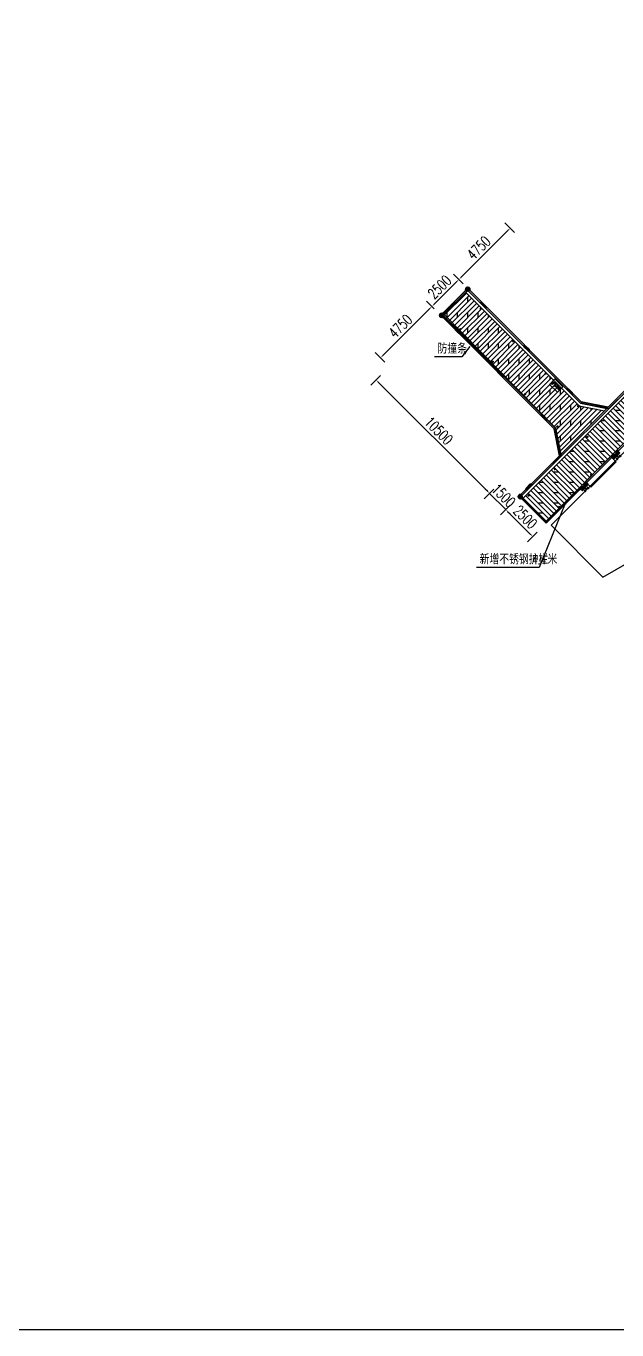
# Model space of a CAD drawing. Extents: x -89702 to 926017, y -610001 to -56924.
# Drawn here: x 656828 to 695493, y -380806 to -295480 of the extents above; entities that cross this region are included whole.
import ezdxf

# ---------------------------------------------------------------- set-up
doc = ezdxf.new("R2010")
doc.units = 0
doc.header["$LTSCALE"] = 10
doc.header["$MEASUREMENT"] = 0
doc.linetypes.add('ACAD_ISO14W100', pattern=[24, 12, -3, 0, -3, 0, -3, 0, -3])
doc.linetypes.add('CENTER', pattern=[2, 1.25, -0.25, 0.25, -0.25])
for name, color, linetype in [('CEN', 1, 'CENTER'), ('DIM_LEAD', 3, 'Continuous'), ('L-构造线', 6, 'Continuous'), ('PUB_DIM', 3, 'Continuous'), ('PUB_TEXT', 7, 'Continuous'), ('SURFACE', 6, 'Continuous'), ('W- bollard系船栓', 4, 'Continuous'), ('W-ALUMINUM_FRAME铝架', 30, 'Continuous'), ('W-MOUNTING固定方式', 5, 'Continuous'), ('W-PLASTIC_RAILINGS塑木栏杆', 6, 'Continuous'), ('W-STEEL_FRAME钢架', 3, 'Continuous'), ('W-WOOD_FLOOR木地板', 30, 'Continuous')]:
    doc.layers.add(name, color=color, linetype=linetype)
for name, color, linetype, lineweight in [('护舷', 40, 'Continuous', 15), ('护角', 8, 'Continuous', 9), ('文字标注', 7, 'Continuous', 18)]:
    doc.layers.add(name, color=color, linetype=linetype, lineweight=lineweight)
doc.styles.add('_TCH_DIM', font='SIMPLEX', dxfattribs={"bigfont": 'GBCBIG'})
doc.styles.add('STANDARD_T3', font='simplex.shx', dxfattribs={"width": 0.7, "bigfont": 'gbcbig.shx'})
doc.dimstyles.new('W&&200', dxfattribs={"dimtxt": 700, "dimasz": 200, "dimexe": 500, "dimexo": 600, "dimgap": 200, "dimtad": 1, "dimdec": 0, "dimzin": 0, "dimdsep": 46, "dimtxsty": 'STANDARD_T3', "dimcen": 0.09, "dimclrd": 1, "dimclre": 1, "dimclrt": 7, "dimazin": 2, "dimtfac": 1, "dimtdec": 0, "dimtix": 1, "dimtmove": 2, "dimatfit": 3, "dimfxl": 0, "dimtolj": 1, "dimtzin": 0, "dimarcsym": 0})
pattern_1 = [(315, (-2455400.198, 1604377.926), (5.612660076, 5.612660076), []), (45, (-2455400.198, 1604377.926), (-5.612660076, 5.612660076), [])]
pattern_2 = [(315, (-2455400.198, 1604287.926), (5.612660076, 5.612660076), []), (45, (-2455400.198, 1604287.926), (-5.612660076, 5.612660076), [])]

# ---------------------------------------------------------------- blocks, each defined once
blk = doc.blocks.new('HW200a')
at = {"layer": 'W-STEEL_FRAME钢架'}
blk.add_lwpolyline([(-1440883, 1205965), (-1440803, 1205965), (-1440803, 1205953), (-1441003, 1205953), (-1441003, 1205965), (-1440923, 1205965, 0.414214), (-1440907, 1205981), (-1440907, 1206125, 0.414214), (-1440923, 1206141), (-1441003, 1206141), (-1441003, 1206153), (-1440803, 1206153), (-1440803, 1206141), (-1440883, 1206141, 0.414214), (-1440899, 1206125), (-1440899, 1205981, 0.414214)], format="xyb", close=True, dxfattribs=at)
blk = doc.blocks.new('NY-M12')
for p, q in [((-1, 0), (0, -2)), ((0, 0), (1, -2))]:
    blk.add_line(p, q)
blk.add_lwpolyline([(11, 0), (-11, 0), (-11, -2), (11, -2)], close=True)
blk = doc.blocks.new('$matou$00000104')
for p, q in [((-61, 6, 0), (-62, 5, 0)), ((-62, -5, 0), (-62, 5, 0)), ((-61, 6, 0), (-57, 5, 0)), ((-61, -6, 0), (-61, 6, 0)), ((-57, 7, 0), (-57, 5, 0)), ((-40, 7, 0), (-54, 9, 0)), ((-47, 1, 0), (-52, 1, 0)), ((-46, 0, 0), (-46, 0, 0)), ((-39, 6, 0), (-40, 7, 0)), ((-40, 5, 0), (-40, 7, 0)), ((-39, 5, 0), (-40, 5, 0)), ((-39, -6, 0), (-39, 6, 0)), ((-37, 7, 0), (-38, 7, 0)), ((-36, -6, 0), (-36, 6, 0)), ((-36, 6, 0), (19, 6, 0)), ((19, 6, 0), (19, 6, 0)), ((19, 6, 0), (19, 6, 0)), ((19, -5, 0), (19, 6, 0)), ((20, 5, 0), (19, 6, 0)), ((19, -6, 0), (19, 6, 0)), ((19, -5, 0), (20, 5, 0)), ((21, 6, 0), (20, 5, 0)), ((20, -4, 0), (21, 4, 0)), ((21, 6, 0), (21, 6, 0)), ((22, 5, 0), (21, 6, 0)), ((21, -5, 0), (22, 5, 0)), ((23, 6, 0), (22, 5, 0)), ((22, -4, 0), (23, 4, 0)), ((23, 6, 0), (23, 6, 0)), ((24, 5, 0), (23, 6, 0)), ((23, -5, 0), (24, 5, 0)), ((25, 6, 0), (24, 5, 0)), ((24, -4, 0), (25, 4, 0)), ((26, 5, 0), (25, 6, 0)), ((25, 6, 0), (25, 6, 0)), ((25, -5, 0), (26, 5, 0)), ((27, 6, 0), (26, 5, 0)), ((26, -4, 0), (26, 4, 0)), ((27, 6, 0), (27, 6, 0)), ((27, 5, 0), (27, 6, 0)), ((27, -5, 0), (28, 5, 0)), ((29, 6, 0), (28, 6, 0)), ((28, 6, 0), (28, 5, 0)), ((28, -5, 0), (29, 5, 0)), ((28, -4, 0), (28, 4, 0)), ((29, 5, 0), (29, 6, 0)), ((30, 6, 0), (30, 6, 0)), ((30, 6, 0), (30, 5, 0)), ((31, 5, 0), (30, 6, 0)), ((30, -5, 0), (31, 5, 0)), ((30, -4, 0), (30, 4, 0)), ((32, 6, 0), (31, 5, 0)), ((31, -4, 0), (32, 4, 0)), ((32, 6, 0), (32, 6, 0)), ((33, 5, 0), (32, 6, 0)), ((32, -5, 0), (33, 5, 0)), ((34, 6, 0), (33, 5, 0)), ((33, -4, 0), (34, 4, 0)), ((34, 6, 0), (34, 6, 0)), ((35, 5, 0), (34, 6, 0)), ((34, -5, 0), (35, 5, 0)), ((36, 6, 0), (35, 5, 0)), ((35, -4, 0), (36, 4, 0)), ((36, 15, 0), (40, 15, 0)), ((36, -15, 0), (36, 15, 0)), ((36, 6, 0), (36, 6, 0)), ((36, 5, 0), (36, 6, 0)), ((36, -5, 0), (37, 5, 0)), ((37, 6, 0), (37, 5, 0)), ((38, 6, 0), (37, 6, 0)), ((37, -4, 0), (37, 4, 0)), ((38, 5, 0), (38, 6, 0)), ((38, -5, 0), (38, 5, 0)), ((39, 6, 0), (39, 6, 0)), ((39, 6, 0), (39, 5, 0)), ((40, 5, 0), (39, 6, 0)), ((39, -4, 0), (39, 4, 0)), ((39, -5, 0), (40, 3, 0)), ((40, 15, 0), (40, -15, 0)), ((48, 10, 0), (42, 10, 0)), ((42, -10, 0), (42, 10, 0)), ((48, 5, 0), (42, 5, 0)), ((48, 10, 0), (49, 9, 0)), ((49, -9, 0), (49, 9, 0)), ((50, 6, 0), (49, 5, 0)), ((49, -4, 0), (50, 4, 0)), ((51, 5, 0), (50, 6, 0)), ((50, 6, 0), (50, 6, 0)), ((50, -5, 0), (51, 5, 0)), ((52, 6, 0), (51, 5, 0)), ((51, -4, 0), (52, 4, 0)), ((52, 6, 0), (52, 6, 0)), ((53, 5, 0), (52, 6, 0)), ((52, -5, 0), (53, 5, 0)), ((54, 6, 0), (53, 5, 0)), ((53, -4, 0), (53, 4, 0)), ((54, 5, 0), (54, 6, 0)), ((54, 6, 0), (54, 6, 0)), ((54, -5, 0), (55, 5, 0)), ((56, 6, 0), (55, 6, 0)), ((55, 6, 0), (55, 5, 0)), ((55, -5, 0), (56, 5, 0)), ((55, -4, 0), (55, 4, 0)), ((57, 6, 0), (56, 5, 0)), ((56, 5, 0), (56, 6, 0)), ((58, 5, 0), (57, 6, 0)), ((57, 6, 0), (57, 6, 0)), ((57, -5, 0), (58, 5, 0)), ((57, -4, 0), (57, 4, 0)), ((59, 5, 0), (58, 5, 0)), ((58, -6, 0), (58, 0, 0)), ((59, 5, 0), (59, 5, 0)), ((59, -5, 0), (59, 5, 0)), ((-61, -6, 0), (-62, -5, 0)), ((-61, -6, 0), (-57, -5, 0)), ((-57, -7, 0), (-57, -5, 0)), ((-40, -7, 0), (-54, -9, 0)), ((-47, -1, 0), (-52, -1, 0)), ((-39, -5, 0), (-40, -5, 0)), ((-40, -5, 0), (-40, -7, 0)), ((-39, -6, 0), (-40, -7, 0)), ((-37, -7, 0), (-38, -7, 0)), ((18, -6, 0), (-36, -6, 0)), ((19, -6, 0), (18, -6, 0)), ((19, -5, 0), (19, -6, 0)), ((21, -5, 0), (20, -6, 0)), ((20, -6, 0), (20, -5, 0)), ((20, -6, 0), (20, -6, 0)), ((22, -6, 0), (21, -5, 0)), ((23, -5, 0), (22, -6, 0)), ((22, -6, 0), (22, -6, 0)), ((24, -6, 0), (23, -5, 0)), ((25, -5, 0), (24, -6, 0)), ((24, -6, 0), (24, -6, 0)), ((26, -6, 0), (25, -5, 0)), ((26, -5, 0), (26, -6, 0)), ((26, -6, 0), (26, -6, 0)), ((27, -6, 0), (27, -5, 0)), ((28, -6, 0), (27, -6, 0)), ((28, -5, 0), (28, -6, 0)), ((30, -5, 0), (29, -6, 0)), ((29, -6, 0), (29, -5, 0)), ((29, -6, 0), (29, -6, 0)), ((31, -6, 0), (30, -5, 0)), ((32, -5, 0), (31, -6, 0)), ((31, -6, 0), (31, -6, 0)), ((33, -6, 0), (32, -5, 0)), ((34, -5, 0), (33, -6, 0)), ((33, -6, 0), (33, -6, 0)), ((35, -6, 0), (34, -5, 0)), ((36, -5, 0), (35, -6, 0)), ((35, -6, 0), (35, -6, 0)), ((37, -6, 0), (36, -5, 0)), ((40, -15, 0), (36, -15, 0)), ((37, -5, 0), (37, -6, 0)), ((37, -6, 0), (37, -6, 0)), ((38, -6, 0), (38, -5, 0)), ((39, -6, 0), (38, -6, 0)), ((39, -5, 0), (39, -6, 0)), ((40, -6, 0), (40, -5, 0)), ((48, -5, 0), (42, -5, 0)), ((48, -10, 0), (42, -10, 0)), ((48, -10, 0), (49, -9, 0)), ((50, -5, 0), (49, -6, 0)), ((51, -6, 0), (50, -5, 0)), ((52, -5, 0), (51, -6, 0)), ((51, -6, 0), (51, -6, 0)), ((53, -6, 0), (52, -5, 0)), ((53, -5, 0), (53, -6, 0)), ((53, -6, 0), (53, -6, 0)), ((54, -6, 0), (54, -5, 0)), ((55, -6, 0), (54, -6, 0)), ((55, -5, 0), (55, -6, 0)), ((56, -6, 0), (56, -5, 0)), ((57, -5, 0), (56, -6, 0)), ((56, -6, 0), (56, -6, 0)), ((58, -6, 0), (57, -5, 0)), ((58, -6, 0), (59, -5, 0))]:
    blk.add_line(p, q)
at = {"extrusion": (0, 0, -1)}
for centre, major_axis, start_param, end_param in [((-54, 7, 0), (-1.71, 1.71), 5.497787, 7.253749), ((-52, 5, 0), (-3.21, 3.21), 3.926991, 5.497787), ((-54, 6, 0), (-0.445, 0.445), 4.712389, 10.995574), ((-47, 0, 0), (0.343, 0.343), -0.785398, 0.785398), ((-47, 0, 0), (0.343, 0.343), -0.785398, 0.785398), ((-38, 6, 0), (0.343, 0.343), 3.926991, 5.497787), ((-37, 6, 0), (0.343, 0.343), -0.785398, 0.785398), ((20, 5, 0), (0.129, 0.129), 1.308997, 3.403392), ((22, 5, 0), (0.129, 0.129), 1.308997, 3.403392), ((24, 5, 0), (0.129, 0.129), 1.308997, 3.403392), ((26, 5, 0), (-0.129, 0.129), 2.879793, 4.974188), ((28, 5, 0), (-0.129, 0.129), 2.879793, 4.974188), ((29, 5, 0), (0.129, 0.129), 1.308997, 3.403392), ((31, 5, 0), (0.129, 0.129), 1.308997, 3.403392), ((33, 5, 0), (-0.129, 0.129), 2.879793, 4.974188), ((35, 5, 0), (-0.129, 0.129), 2.879793, 4.974188), ((37, 5, 0), (-0.129, 0.129), 2.879793, 4.974188), ((38, 5, 0), (-0.129, 0.129), 2.879793, 4.974188), ((45, 8, 0), (-2.94, 2.94), 1.732823, 2.979566), ((31, 0, 0), (12.8, 12.8), 0.489975, 1.080822), ((51, 5, 0), (0.129, 0.129), 1.308997, 3.403392), ((53, 5, 0), (-0.129, 0.129), 2.879793, 4.974188), ((55, 5, 0), (-0.129, 0.129), 2.879793, 4.974188), ((56, 5, 0), (-0.129, 0.129), 2.879793, 4.974188), ((58, 5, 0), (0.129, 0.129), 1.308997, 3.403392), ((-52, -5, 0), (-3.21, 3.21), 5.497787, 7.068583), ((-54, -7, 0), (1.71, 1.71), 2.171029, 3.926991), ((-54, -6, 0), (0.445, 0.445), 3.141593, 9.424778), ((-47, 0, 0), (-0.343, 0.343), 2.356194, 3.926991), ((-38, -6, 0), (0.343, 0.343), 2.356194, 3.926991), ((-37, -6, 0), (-0.343, 0.343), 2.356194, 3.926991), ((19, -5, 0), (-0.129, 0.129), 6.021386, 8.115781), ((21, -5, 0), (0.129, 0.129), 4.45059, 6.544985), ((23, -5, 0), (0.129, 0.129), 4.45059, 6.544985), ((25, -5, 0), (-0.129, 0.129), 6.021386, 8.115781), ((27, -5, 0), (-0.129, 0.129), 6.021386, 8.115781), ((28, -5, 0), (-0.129, 0.129), 6.021386, 8.115781), ((30, -5, 0), (0.129, 0.129), 4.45059, 6.544985), ((32, -5, 0), (0.129, 0.129), 4.45059, 6.544985), ((34, -5, 0), (-0.129, 0.129), 6.021386, 8.115781), ((36, -5, 0), (-0.129, 0.129), 6.021386, 8.115781), ((38, -5, 0), (-0.129, 0.129), 6.021386, 8.115781), ((39, -5, 0), (0.129, 0.129), 4.45059, 6.544985), ((45, -8, 0), (2.94, 2.94), 0.162027, 1.40877), ((50, -5, 0), (0.129, 0.129), 4.45059, 6.544985), ((52, -5, 0), (0.129, 0.129), 4.45059, 6.544985), ((54, -5, 0), (-0.129, 0.129), 6.021386, 8.115781), ((55, -5, 0), (-0.129, 0.129), 6.021386, 8.115781), ((57, -5, 0), (0.129, 0.129), 4.45059, 6.544985)]:
    blk.add_ellipse(centre, major_axis=major_axis, ratio=1, start_param=start_param, end_param=end_param, dxfattribs=at)
for centre in [(-50, 5, 0), (-50, -5, 0)]:
    blk.add_ellipse(centre, major_axis=(0.445, 0.445), ratio=1, dxfattribs=at)
at = {"layer": 'CEN'}
blk.add_line((-66, 0, 0), (66, 0, 0), dxfattribs=at)
at = {"extrusion": (0, 0, -1), "xscale": 1.01056896011507, "yscale": 1.01056896011507, "zscale": -1.010568960117647, "rotation": 90.00000229450367}
blk.add_blockref('NY-M12', (-42, 0, 0), dxfattribs=at)
blk = doc.blocks.new('A$C73597c6a')
h = blk.add_hatch()
h.set_pattern_fill('ANSI37', color=256, scale=5, angle=-90)
h.set_pattern_definition(pattern_1)
h.paths.add_polyline_path([(190, 358, 0.414214), (185, 353), (185, 338), (250, 338), (250, 344), (280, 344), (280, 353, 0.414214), (275, 358)])
h.paths.add_polyline_path([(275, 298, 0.414214), (280, 303), (280, 310), (250, 310), (250, 317), (185, 317), (185, 303, 0.414214), (190, 298)])
h = blk.add_hatch()
h.set_pattern_fill('ANSI37', color=256, scale=5, angle=-90)
h.set_pattern_definition(pattern_2)
h.paths.add_polyline_path([(190, 268, 0.414214), (185, 263), (185, 248), (250, 248), (250, 254), (280, 254), (280, 263, 0.414214), (275, 268)])
h.paths.add_polyline_path([(275, 208, 0.414214), (280, 213), (280, 220), (250, 220), (250, 227), (185, 227), (185, 213, 0.414214), (190, 208)])
h = blk.add_hatch()
h.set_pattern_fill('ANSI37', color=256, scale=5, angle=-90)
h.set_pattern_definition(pattern_1)
h.paths.add_polyline_path([(319, 358, 0.414214), (314, 353), (314, 344), (344, 344), (344, 338), (409, 338), (409, 353, 0.414214), (404, 358)])
h.paths.add_polyline_path([(404, 298, 0.414214), (409, 303), (409, 317), (344, 317), (344, 310), (314, 310), (314, 303, 0.414214), (319, 298)])
h = blk.add_hatch()
h.set_pattern_fill('ANSI37', color=256, scale=5, angle=-90)
h.set_pattern_definition(pattern_2)
h.paths.add_polyline_path([(319, 268, 0.414214), (314, 263), (314, 254), (344, 254), (344, 248), (409, 248), (409, 263, 0.414214), (404, 268)])
h.paths.add_polyline_path([(404, 208, 0.414214), (409, 213), (409, 227), (344, 227), (344, 220), (314, 220), (314, 213, 0.414214), (319, 208)])
for p, q in [((65, 336), (49, 336)), ((65, 319), (49, 319)), ((65, 246), (49, 246)), ((65, 229), (49, 229)), ((80, 336), (96, 336)), ((80, 319), (96, 319)), ((80, 246), (96, 246)), ((80, 229), (96, 229)), ((514, 336), (498, 336)), ((514, 319), (498, 319)), ((514, 246), (498, 246)), ((514, 229), (498, 229)), ((529, 336), (544, 336)), ((529, 319), (544, 319)), ((529, 246), (544, 246)), ((529, 229), (544, 229))]:
    blk.add_line(p, q)
for points in [[(200, 454), (200, 377), (0, 377), (0, 454)], [(25, 338), (25, 316), (255, 316), (255, 338)], [(25, 248), (25, 226), (255, 226), (255, 248)], [(64, 310), (51, 310), (49, 311), (49, 344), (51, 345), (64, 345), (65, 344), (65, 311)], [(64, 220), (51, 220), (49, 221), (49, 254), (51, 255), (64, 255), (65, 254), (65, 221)], [(65, 377), (65, 212), (80, 212), (80, 377)], [(81, 310), (94, 310), (96, 311), (96, 344), (94, 345), (81, 345), (80, 344), (80, 311)], [(81, 220), (94, 220), (96, 221), (96, 254), (94, 255), (81, 255), (80, 254), (80, 221)], [(471, 85), (471, 75), (121, 75), (121, 85)], [(165, 377), (165, 212), (180, 212), (180, 377)], [(250, 338), (250, 317), (185, 317), (185, 338)], [(250, 248), (250, 227), (185, 227), (185, 248)], [(280, 344), (280, 310), (250, 310), (250, 344)], [(280, 254), (280, 220), (250, 220), (250, 254)], [(314, 344), (314, 310), (344, 310), (344, 344)], [(314, 254), (314, 220), (344, 220), (344, 254)], [(569, 338), (569, 316), (339, 316), (339, 338)], [(569, 248), (569, 226), (339, 226), (339, 248)], [(344, 338), (344, 317), (409, 317), (409, 338)], [(344, 248), (344, 227), (409, 227), (409, 248)], [(394, 454), (394, 377), (594, 377), (594, 454)], [(429, 377), (429, 212), (414, 212), (414, 377)], [(512, 310), (500, 310), (498, 311), (498, 344), (500, 345), (512, 345), (514, 344), (514, 311)], [(512, 220), (500, 220), (498, 221), (498, 254), (500, 255), (512, 255), (514, 254), (514, 221)], [(529, 377), (529, 212), (514, 212), (514, 377)], [(530, 310), (543, 310), (544, 311), (544, 344), (543, 345), (530, 345), (529, 344), (529, 311)], [(530, 220), (543, 220), (544, 221), (544, 254), (543, 255), (530, 255), (529, 254), (529, 221)]]:
    blk.add_lwpolyline(points, close=True)
for points in [[(280, 353), (280, 303, -0.414214), (275, 298), (190, 298, -0.414214), (185, 303), (185, 353, -0.414214), (190, 358), (275, 358, -0.414214)], [(280, 263), (280, 213, -0.414214), (275, 208), (190, 208, -0.414214), (185, 213), (185, 263, -0.414214), (190, 268), (275, 268, -0.414214)], [(314, 353), (314, 303, 0.414214), (319, 298), (404, 298, 0.414214), (409, 303), (409, 353, 0.414214), (404, 358), (319, 358, 0.414214)], [(314, 263), (314, 213, 0.414214), (319, 208), (404, 208, 0.414214), (409, 213), (409, 263, 0.414214), (404, 268), (319, 268, 0.414214)]]:
    blk.add_lwpolyline(points, format="xyb", close=True)
for centre, radius, start, end in [((57, 341), 7.29, 143.1301, 216.8699), ((76, 327), 27, 161.06618, 198.93382), ((57, 314), 7.29, 143.1301, 216.8699), ((57, 251), 7.29, 143.1301, 216.8699), ((76, 237), 27, 161.06618, 198.93382), ((57, 224), 7.29, 143.1301, 216.8699), ((58, 341), 7.29, 323.1301, 36.8699), ((38, 327), 27, 341.06618, 18.93382), ((58, 314), 7.29, 323.1301, 36.8699), ((58, 251), 7.29, 323.1301, 36.8699), ((38, 237), 27, 341.06618, 18.93382), ((58, 224), 7.29, 323.1301, 36.8699), ((87, 341), 7.29, 143.1301, 216.8699), ((107, 327), 27, 161.06618, 198.93382), ((87, 314), 7.29, 143.1301, 216.8699), ((87, 251), 7.29, 143.1301, 216.8699), ((107, 237), 27, 161.06618, 198.93382), ((87, 224), 7.29, 143.1301, 216.8699), ((88, 341), 7.29, 323.1301, 36.8699), ((69, 327), 27, 341.06618, 18.93382), ((88, 314), 7.29, 323.1301, 36.8699), ((88, 251), 7.29, 323.1301, 36.8699), ((69, 237), 27, 341.06618, 18.93382), ((88, 224), 7.29, 323.1301, 36.8699), ((505, 341), 7.29, 143.1301, 216.8699), ((525, 327), 27, 161.06618, 198.93382), ((505, 314), 7.29, 143.1301, 216.8699), ((505, 251), 7.29, 143.1301, 216.8699), ((525, 237), 27, 161.06618, 198.93382), ((505, 224), 7.29, 143.1301, 216.8699), ((506, 341), 7.29, 323.1301, 36.8699), ((487, 327), 27, 341.06618, 18.93382), ((506, 314), 7.29, 323.1301, 36.8699), ((506, 251), 7.29, 323.1301, 36.8699), ((487, 237), 27, 341.06618, 18.93382), ((506, 224), 7.29, 323.1301, 36.8699), ((536, 341), 7.29, 143.1301, 216.8699), ((556, 327), 27, 161.06618, 198.93382), ((536, 314), 7.29, 143.1301, 216.8699), ((536, 251), 7.29, 143.1301, 216.8699), ((556, 237), 27, 161.06618, 198.93382), ((536, 224), 7.29, 143.1301, 216.8699), ((537, 341), 7.29, 323.1301, 36.8699), ((517, 327), 27, 341.06618, 18.93382), ((537, 314), 7.29, 323.1301, 36.8699), ((537, 251), 7.29, 323.1301, 36.8699), ((517, 237), 27, 341.06618, 18.93382), ((537, 224), 7.29, 323.1301, 36.8699)]:
    blk.add_arc(centre, radius, start, end)
at = {"yscale": -1, "rotation": 89.99999999999999}
blk.add_blockref('$matou$00000104', (151, 66, 0), dxfattribs=at)
at = {"rotation": 89.99999999999999}
blk.add_blockref('$matou$00000104', (441, 66, 0), dxfattribs=at)
at = {"layer": 'W-STEEL_FRAME钢架', "rotation": 180}
blk.add_blockref('HW200a', (-1440607, 1206238), dxfattribs=at)
blk = doc.blocks.new('A$C6f7a73f6')
blk.add_hatch(color=3).paths.add_polyline_path([(485, 384), (635, 384, 1)])
at = {"color": 5}
for p, q in [((228, 434), (240, 434)), ((228, 408), (240, 408)), ((228, 363), (240, 363)), ((228, 337), (240, 337)), ((293, 399), (305, 399)), ((293, 372), (305, 372))]:
    blk.add_line(p, q, dxfattribs=at)
at = {"color": 0, "linetype": 'ByBlock'}
blk.add_lwpolyline([(200, 634), (920, 634), (920, 134), (200, 134)], close=True, dxfattribs=at)
blk.add_lwpolyline([(200, 459), (350, 459), (350, 309), (200, 309)], close=True)
at = {"color": 6}
for points in [[(466, 384), (430, 386)], [(477, 338), (446, 320)], [(478, 432), (450, 450)], [(512, 466), (494, 496)], [(514, 304), (496, 272)], [(559, 288), (560, 256)], [(561, 480), (560, 516)], [(606, 468), (624, 496)], [(608, 302), (626, 272)], [(642, 336), (674, 318)], [(643, 430), (674, 448)], [(654, 384), (690, 386)]]:
    blk.add_lwpolyline(points, dxfattribs=at)
at = {"color": 7, "true_color": 0xffffff}
for points in [[(779, 406), (755, 384), (744, 359), (741, 347)], [(777, 349), (741, 347)], [(741, 335), (741, 339), (741, 347)], [(742, 319), (742, 323), (742, 331)], [(743, 302), (743, 307), (742, 315)], [(744, 290), (743, 294), (747, 299)], [(744, 290), (743, 298)], [(746, 335), (745, 339), (745, 347)], [(746, 319), (746, 323), (746, 331)], [(747, 303), (747, 307), (747, 315)], [(748, 290), (749, 347)], [(750, 335), (749, 339), (749, 347)], [(750, 319), (750, 323), (750, 331)], [(751, 303), (751, 307), (751, 315)], [(752, 291), (751, 299)], [(752, 291), (752, 295), (755, 299)], [(754, 335), (753, 339), (753, 348)], [(754, 319), (754, 323), (754, 331)], [(755, 303), (755, 307), (755, 315)], [(756, 291), (757, 348)], [(758, 340), (757, 344), (757, 348)], [(759, 319), (758, 323), (758, 336)], [(759, 303), (759, 307), (759, 315)], [(760, 291), (760, 299)], [(760, 291), (760, 299)], [(762, 340), (761, 344), (761, 348)], [(762, 324), (762, 328), (762, 336)], [(763, 303), (763, 308), (763, 320)], [(764, 291), (765, 348)], [(766, 340), (765, 344), (765, 348)], [(766, 324), (766, 328), (766, 336)], [(767, 308), (767, 312), (767, 320)], [(768, 291), (768, 296), (767, 304)], [(768, 291), (768, 296), (768, 300), (771, 304)], [(770, 340), (769, 344), (769, 348)], [(770, 324), (770, 328), (770, 336)], [(771, 308), (771, 312), (771, 320)], [(772, 292), (773, 349)], [(774, 340), (774, 345), (773, 349)], [(775, 324), (774, 328), (774, 336)], [(775, 308), (775, 312), (775, 320)], [(776, 292), (776, 296), (776, 304)], [(778, 503), (777, 511), (817, 525)], [(792, 374), (780, 369), (777, 357)], [(777, 357), (777, 349)], [(778, 503), (871, 504), (875, 512), (834, 522)], [(779, 406), (794, 419), (797, 435)], [(792, 374), (825, 367), (861, 373)], [(846, 441), (805, 439), (797, 435)], [(797, 435), (854, 438)], [(798, 431), (854, 434)], [(817, 440), (817, 456), (805, 456)], [(805, 439), (805, 456)], [(812, 468), (809, 456)], [(809, 456), (841, 457)], [(815, 489), (811, 484), (812, 476)], [(812, 476), (840, 478)], [(812, 468), (840, 470), (841, 457)], [(817, 529), (814, 505)], [(815, 489), (836, 486), (840, 482)], [(816, 468), (816, 477)], [(839, 502), (833, 530), (817, 529)], [(837, 453), (817, 456)], [(819, 501), (819, 489)], [(819, 489), (820, 477)], [(832, 485), (832, 477)], [(835, 502), (836, 486)], [(836, 469), (836, 478)], [(845, 454), (841, 457), (837, 453)], [(837, 453), (838, 441)], [(840, 478), (840, 482)], [(846, 441), (845, 454)], [(846, 441), (854, 438)], [(855, 418), (854, 438)], [(855, 418), (860, 406), (872, 402)], [(878, 358), (874, 370), (861, 373)], [(872, 402), (880, 403)], [(892, 411), (891, 358), (878, 358)], [(881, 394), (882, 374), (878, 358)], [(880, 411), (881, 394)], [(892, 411), (880, 411)], [(881, 394), (893, 395)], [(882, 374), (894, 375)], [(890, 366), (915, 364)], [(892, 403), (913, 404)], [(896, 403), (898, 367)], [(897, 399), (917, 400)], [(898, 371), (918, 368)], [(913, 404), (915, 364)], [(917, 400), (918, 368)]]:
    blk.add_lwpolyline(points, dxfattribs=at)
at = {"color": 5}
for centre, radius in [((311, 385), 31), ((325, 385), 6)]:
    blk.add_circle(centre, radius, dxfattribs=at)
at = {"color": 6}
blk.add_circle((560, 384), 75, dxfattribs=at)
at = {"color": 5}
for centre, start, end in [((234, 434), 0, 180), ((234, 408), 180, 0), ((234, 363), 0, 180), ((234, 337), 180, 0), ((299, 399), 0, 180), ((299, 372), 180, 0)]:
    blk.add_arc(centre, 6, start, end, dxfattribs=at)
blk = doc.blocks.new('$matou$00000081')
at = {"elevation": 0}
for points in [[(115, -13, 1.151757), (115, 13), (-115, 13, 1.151757), (-115, -13), (115, -13)], [(-96, 13, -0.182727), (-80, 28), (81, 28, -0.182727), (97, 13)], [(97, -13, -0.182727), (81, -28), (-80, -28, -0.182727), (-96, -13, -0.127039)]]:
    blk.add_lwpolyline(points, format="xyb", dxfattribs=at)
for centre, radius in [((-39, 0, 0), 10.9), ((-39, 0, 0), 7.27), ((40, 0, 0), 10.9), ((40, 0, 0), 7.27)]:
    blk.add_circle(centre, radius)
blk = doc.blocks.new('ZFQ')
at = {"layer": 'W-WOOD_FLOOR木地板'}
h = blk.add_hatch(dxfattribs=at)
h.set_pattern_fill('DOLMIT', color=256, scale=300)
h.set_pattern_definition([(0, (-1737049.58, -2606807.6), (0, 238.122618), []), (45, (-1737049.6, -2606807.6), (-476.24491, 476.24491), [336.75638, -673.512])])
h.paths.add_polyline_path([(965, 11900), (-1150, 11900), (-1150, 1470), (-2130, 0), (1907, 0), (965, 1414)])
at = {"layer": 'W-ALUMINUM_FRAME铝架', "color": 0}
for points in [[(965, 11900), (965, 1414), (1907, 0)], [(1150, 11900), (1150, 1470), (2130, 0)]]:
    blk.add_lwpolyline(points, dxfattribs=at)
at = {"layer": 'W-STEEL_FRAME钢架'}
for points in [[(-2250, 0), (-1250, 1500), (-1250, 12000), (1250, 12000), (1250, 1500), (2250, 0)], [(-2130, 0), (-1150, 1470), (-1150, 11900), (1150, 11900), (1150, 1470), (2130, 0)]]:
    blk.add_lwpolyline(points, close=True, dxfattribs=at)
at = {"layer": 'W- bollard系船栓', "xscale": 2}
for p, yscale, rotation in [((-1200, 10500, 0), -2, 89.99999999999993), ((1200, 10500, 0), 2, 90.00000000000006), ((-1200, 6500, 0), -2, 89.99999999999993), ((1200, 6500, 0), 2, 90.00000000000006), ((-1200, 2500, 0), -2, 89.99999999999993), ((1200, 2500, 0), 2, 90.00000000000006)]:
    blk.add_blockref('$matou$00000081', p, dxfattribs=dict(at, yscale=yscale, rotation=rotation))
at = {"layer": 'W-STEEL_FRAME钢架', "rotation": 90}
blk.add_blockref('A$C6f7a73f6', (1218, 2846), dxfattribs=at)
blk = doc.blocks.new('*D2393')
at = {"layer": 'Defpoints', "color": 0, "transparency": 16777216}
for p in [(685157, -312059), (697577, -317762), (694218, -321121)]:
    blk.add_point(p, dxfattribs=at)
at = {"layer": 'W-STEEL_FRAME钢架', "color": 1, "lineweight": -2, "transparency": 16777216}
for p, q in [((688374, -308842), (685298, -311918)), ((688799, -308983), (688162, -308347)), ((685440, -312342), (684803, -311706))]:
    blk.add_line(p, q, dxfattribs=at)
at = {"layer": 'W-STEEL_FRAME钢架', "color": 1, "transparency": 16777216}
for points in [[(688351, -308818), (688398, -308865), (688516, -308701)], [(685275, -311894), (685322, -311941), (685157, -312059)]]:
    blk.add_solid(points, dxfattribs=at)
at = {"layer": 'W-STEEL_FRAME钢架', "color": 7, "transparency": 16777216, "insert": (686447, -309991), "char_height": 700, "attachment_point": 5, "rotation": 45, "style": 'STANDARD_T3'}
blk.add_mtext('\\A1;4750', dxfattribs=at)
blk = doc.blocks.new('*D2394')
at = {"layer": 'Defpoints', "color": 0, "transparency": 16777216}
for p in [(683389, -313827), (683965, -314403), (694218, -321121)]:
    blk.add_point(p, dxfattribs=at)
at = {"layer": 'W-STEEL_FRAME钢架', "color": 1, "lineweight": -2, "transparency": 16777216}
for p, q in [((685016, -312201), (683531, -313686)), ((685440, -312342), (684803, -311706)), ((683541, -313979), (683036, -313473))]:
    blk.add_line(p, q, dxfattribs=at)
at = {"layer": 'W-STEEL_FRAME钢架', "color": 1, "transparency": 16777216}
for points in [[(684992, -312177), (685039, -312224), (685157, -312059)], [(683507, -313662), (683554, -313709), (683389, -313827)]]:
    blk.add_solid(points, dxfattribs=at)
at = {"layer": 'W-STEEL_FRAME钢架', "color": 7, "transparency": 16777216, "insert": (683884, -312554), "char_height": 700, "attachment_point": 5, "rotation": 45, "style": 'STANDARD_T3'}
blk.add_mtext('\\A1;2500', dxfattribs=at)
blk = doc.blocks.new('*D2395')
at = {"layer": 'Defpoints', "color": 0, "transparency": 16777216}
for p in [(683965, -314403), (680030, -317186), (689092, -326247)]:
    blk.add_point(p, dxfattribs=at)
at = {"layer": 'W-STEEL_FRAME钢架', "color": 1, "lineweight": -2, "transparency": 16777216}
for p, q in [((683248, -313968), (680172, -317044)), ((683541, -313979), (683036, -313473)), ((680313, -317469), (679677, -316832))]:
    blk.add_line(p, q, dxfattribs=at)
at = {"layer": 'W-STEEL_FRAME钢架', "color": 1, "transparency": 16777216}
for points in [[(683224, -313945), (683271, -313992), (683389, -313827)], [(680148, -317021), (680195, -317068), (680030, -317186)]]:
    blk.add_solid(points, dxfattribs=at)
at = {"layer": 'W-STEEL_FRAME钢架', "color": 7, "transparency": 16777216, "insert": (681321, -315117), "char_height": 700, "attachment_point": 5, "rotation": 45, "style": 'STANDARD_T3'}
blk.add_mtext('\\A1;4750', dxfattribs=at)
blk = doc.blocks.new('*D2382')
at = {"layer": 'Defpoints', "color": 0, "transparency": 16777216}
for p in [(689092, -326247), (688220, -327119), (690859, -328015)]:
    blk.add_point(p, dxfattribs=at)
at = {"layer": 'W-STEEL_FRAME钢架', "color": 1, "lineweight": -2, "transparency": 16777216}
for p, q in [((688503, -326836), (687867, -327472)), ((689846, -328745), (688361, -327260)), ((690271, -328604), (689634, -329240))]:
    blk.add_line(p, q, dxfattribs=at)
at = {"layer": 'W-STEEL_FRAME钢架', "color": 1, "transparency": 16777216}
for points in [[(688385, -327237), (688338, -327284), (688220, -327119)], [(689870, -328721), (689823, -328769), (689988, -328886)]]:
    blk.add_solid(points, dxfattribs=at)
at = {"layer": 'W-STEEL_FRAME钢架', "color": 7, "transparency": 16777216, "insert": (689493, -327614), "char_height": 700, "attachment_point": 5, "rotation": 315, "style": 'STANDARD_T3'}
blk.add_mtext('\\A1;2500', dxfattribs=at)
blk = doc.blocks.new('*D2383')
at = {"layer": 'Defpoints', "color": 0, "transparency": 16777216}
for p in [(691390, -321828), (687159, -326058), (689092, -326247)]:
    blk.add_point(p, dxfattribs=at)
at = {"layer": 'W-STEEL_FRAME钢架', "color": 1, "lineweight": -2, "transparency": 16777216}
for p, q in [((687442, -325775), (686806, -326412)), ((687018, -325917), (686877, -325775)), ((688220, -327119), (687159, -326058)), ((688503, -326836), (687867, -327472)), ((688361, -327260), (688503, -327402))]:
    blk.add_line(p, q, dxfattribs=at)
at = {"layer": 'W-STEEL_FRAME钢架', "color": 1, "transparency": 16777216}
for points in [[(687042, -325893), (686994, -325940), (687159, -326058)], [(688385, -327237), (688338, -327284), (688220, -327119)]]:
    blk.add_solid(points, dxfattribs=at)
at = {"layer": 'W-STEEL_FRAME钢架', "color": 7, "transparency": 16777216, "insert": (688079, -326199), "char_height": 700, "attachment_point": 5, "rotation": 315, "style": 'STANDARD_T3'}
blk.add_mtext('\\A1;1500', dxfattribs=at)
blk = doc.blocks.new('*D2396')
at = {"layer": 'Defpoints', "color": 0, "transparency": 16777216}
for p in [(683965, -314403), (679735, -318633), (691390, -321828)]:
    blk.add_point(p, dxfattribs=at)
at = {"layer": 'W-STEEL_FRAME钢架', "color": 1, "lineweight": -2, "transparency": 16777216}
for p, q in [((680018, -318351), (679381, -318987)), ((687018, -325917), (679876, -318775)), ((687442, -325775), (686806, -326412))]:
    blk.add_line(p, q, dxfattribs=at)
at = {"layer": 'W-STEEL_FRAME钢架', "color": 1, "transparency": 16777216}
for points in [[(679900, -318751), (679853, -318798), (679735, -318633)], [(687042, -325893), (686994, -325940), (687159, -326058)]]:
    blk.add_solid(points, dxfattribs=at)
at = {"layer": 'W-STEEL_FRAME钢架', "color": 7, "transparency": 16777216, "insert": (683836, -321957), "char_height": 700, "attachment_point": 5, "rotation": 315, "style": 'STANDARD_T3'}
blk.add_mtext('\\A1;10500', dxfattribs=at)
blk = doc.blocks.new('护角')
at = {"layer": '护角', "linetype": 'Continuous', "lineweight": 0}
h = blk.add_hatch(dxfattribs=at)
h.set_pattern_fill('ANGLE', color=40, scale=5, angle=45)
h.set_pattern_definition([(45, (0, 0), (-24.6957, 24.6957), [25.4, -9.525]), (135, (0, 0), (-24.6957, -24.6957), [25.4, -9.525])])
h.paths.add_polyline_path([(229, 177, 0.414214), (177, 229), (0, 229), (0, 100, 0.414214), (100, 0), (229, 0)])
h.paths.add_polyline_path([(177, 280), (67, 280), (0, 229), (177, 229)])
h.paths.add_polyline_path([(177, 280), (177, 229, -0.414214), (229, 177), (280, 177, 0.414214)])
h.paths.add_polyline_path([(280, 177), (229, 177), (229, 0), (280, 65)])
at = {"layer": '护角', "color": 40, "linetype": 'Continuous', "lineweight": 0}
for p, q in [((0, 229), (67, 280)), ((0, 229), (0, 100)), ((177, 229), (0, 229)), ((67, 280), (177, 280)), ((100, 0), (229, 0)), ((177, 229), (177, 280)), ((229, 177), (229, 0)), ((229, 177), (280, 177)), ((229, 0), (280, 65)), ((280, 177), (280, 65))]:
    blk.add_line(p, q, dxfattribs=at)
at = {"layer": '护角', "color": 1, "linetype": 'CENTER', "ltscale": 0.2}
for p, q in [((224, 229), (235, 229)), ((229, 224), (229, 235))]:
    blk.add_line(p, q, dxfattribs=at)
at = {"layer": '护角', "color": 40, "linetype": 'Continuous', "lineweight": 0}
for centre, radius, start, end in [((100, 100), 100, 180, 270), ((177, 177), 103, 0, 90), ((177, 177), 52.2, 0, 90)]:
    blk.add_arc(centre, radius, start, end, dxfattribs=at)
blk = doc.blocks.new('A$Cfe1adb12')
at = {"layer": '护舷', "rotation": 320.3357902113834}
blk.add_blockref('护角', (0, 179), dxfattribs=at)

msp = doc.modelspace()

# ---------------------------------------------------------------- hatches: boundary and pattern name
at = {"layer": 'W-WOOD_FLOOR木地板'}
h = msp.add_hatch(dxfattribs=at)
h.set_pattern_fill('DOLMIT', color=256, scale=300, angle=135)
h.set_pattern_definition([(135, (-1051029.48, -2919039.24), (-168.378118, -168.378118), []), (180, (-1051029.5, -2919039.24), (-6e-14, -673.51201), [336.75638, -673.512])])
h.paths.add_polyline_path([(689363.9, -326377.9), (690859.5, -327873.4), (697018.8, -321714), (698758.2, -320775.4), (697690.5, -318051.4)])

# ---------------------------------------------------------------- linework, layer by layer
msp.add_lwpolyline([(697304, -322024.9), (691180.8, -328147), (694570.8, -331537.6), (700833.7, -327940.4)])
at = {"layer": 'DIM_LEAD'}
for p, q in [((685874, -316459.2), (685347.2, -317121.3)), ((685347.2, -317121.3), (683544.9, -317121.3)), ((692104.3, -326732.6), (690411.6, -330914.2)), ((690411.6, -330914.2), (686302.6, -330914.2))]:
    msp.add_line(p, q, dxfattribs=at)
msp.add_lwpolyline([(685874, -316459.2, 0, 160, 0), (685500.4, -316928.7, 0, 0, 0)], format="xyseb", dxfattribs=at)
at = {"layer": 'DIM_LEAD', "const_width": 80}
msp.add_lwpolyline([(692119.3, -326695.5, 1), (692089.3, -326769.7, 1)], format="xyb", close=True, dxfattribs=at)
at = {"layer": 'L-构造线'}
msp.add_lwpolyline([(-6086.7, -56924.3), (818318, -56924.3), (818318, -380806), (-6086.7, -380806)], close=True, dxfattribs=at)
at = {"layer": 'PUB_DIM', "color": 3, "linetype": 'ACAD_ISO14W100'}
for p, q in [((686624.9, -313956.5), (686527.9, -313981.1)), ((686568.4, -313919.2), (686583.9, -314018)), ((685270.4, -315310.2), (685173.5, -315334.7)), ((685214, -315272.9), (685229.4, -315371.7)), ((688745.6, -316078.4), (688648.6, -316103)), ((688689.1, -316041.2), (688704.6, -316140)), ((687334.7, -317394.8), (687350.2, -317493.6)), ((687391.1, -317432.1), (687294.2, -317456.7)), ((690866.3, -318200.4), (690769.4, -318224.9)), ((690809.9, -318163.1), (690825.3, -318261.9)), ((689511.9, -319554), (689414.9, -319578.6)), ((689455.4, -319516.7), (689470.9, -319615.5)), ((692987, -320322.3), (692890.1, -320346.8)), ((692930.6, -320285), (692946, -320383.8)), ((691632.6, -321675.9), (691535.6, -321700.5)), ((691576.1, -321638.7), (691591.6, -321737.5)), ((693579.3, -322329.3), (693493.4, -322380.5)), ((693565.8, -322395.6), (693506.9, -322314.8)), ((691458, -324450.7), (691372.1, -324501.8)), ((691444.5, -324516.9), (691385.5, -324436.1)), ((693849.3, -324852.9), (693757.8, -324812.7)), ((693827.7, -324788.8), (693779.2, -324876.3)), ((689738.7, -326173.1), (689652.7, -326224.2)), ((689725.1, -326239.3), (689666.2, -326158.5)), ((691728, -326974.2), (691636.4, -326934.1)), ((691706.4, -326910.1), (691657.9, -326997.6))]:
    msp.add_line(p, q, dxfattribs=at)
for centre in [(686576.3, -313968.6), (685221.9, -315322.3), (688697.1, -316090.5), (687342.6, -317444.2), (690817.8, -318212.5), (689463.3, -319566.1), (692938.5, -320334.4), (691584.1, -321688), (693536.5, -322355.1), (691415.2, -324476.4), (693803.6, -324832.6), (689695.8, -326198.8), (691682.3, -326953.9)]:
    msp.add_circle(centre, 50, dxfattribs=at)
at = {"layer": 'SURFACE'}
msp.add_lwpolyline([(693441.4, -325291.5), (695088.1, -323644.8), (695441.7, -323998.3), (693794.9, -325645)], close=True, dxfattribs=at)
at = {"layer": 'W-ALUMINUM_FRAME铝架', "color": 0}
for points in [[(689233.1, -326247.1), (697616.8, -317863.4), (744429.6, -317861.8)], [(689363.9, -326377.9), (697695, -318046.8), (744429.6, -318046.8)]]:
    msp.add_lwpolyline(points, dxfattribs=at)
at = {"layer": 'W-PLASTIC_RAILINGS塑木栏杆', "ltscale": 0.5, "const_width": 10}
msp.add_lwpolyline([(697597.7, -317811.8), (694947.3, -320474), (693132.8, -320105.8), (685732.9, -312706), (684035.9, -314403), (691436, -321803.1), (691801.8, -323607.6), (689167, -326251.7), (690854.9, -327939.5)], dxfattribs=at)
at = {"layer": 'W-PLASTIC_RAILINGS塑木栏杆'}
for centre in [(692988.1, -325830.2), (691915.5, -326878.9), (690854.9, -327939.5)]:
    msp.add_circle(centre, 50, dxfattribs=at)
at = {"layer": 'W-STEEL_FRAME钢架'}
for points in [[(697577, -317761.8), (694925.3, -320413.4), (693157.6, -320059.9), (685731.6, -312634), (683965.2, -314403), (691389.8, -321827.7), (691743.3, -323595.4), (689091.7, -326247.1), (690859.5, -328014.8), (697079.2, -321795.1)], [(697618.4, -317861.8), (694958.2, -320522), (693108.3, -320152), (685731.7, -312775.5), (684176.6, -314332.9), (691482, -321778.9), (691851.9, -323628.3), (689233.1, -326247.1), (690859.5, -327873.4), (697018.8, -321714)]]:
    msp.add_lwpolyline(points, dxfattribs=at)
at = {"layer": 'W-WOOD_FLOOR木地板'}
msp.add_line((691841.1, -323497.6), (695023.1, -320315.7), dxfattribs=at)
at = {"layer": '文字标注', "const_width": 30}
msp.add_lwpolyline([(690854.9, -327939.5), (692988.1, -325830.2)], dxfattribs=at)

# ---------------------------------------------------------------- block references
for name, p, rotation in [('ZFQ', (693334.3, -322004.4), 44.99999999992182), ('A$Cfe1adb12', (684233.7, -314234.3), 173.9202487583254), ('A$Cfe1adb12', (689382.4, -326091.4), 173.9202487583254)]:
    msp.add_blockref(name, p, dxfattribs=dict(rotation=rotation))
at = {"xscale": -1, "rotation": 276.122341035816}
msp.add_blockref('A$Cfe1adb12', (685557.4, -312909.6), dxfattribs=at)
at = {"layer": 'W- bollard系船栓', "xscale": 2, "yscale": -2, "rotation": 44.99999999999122}
msp.add_blockref('$matou$00000081', (689719.8, -325619, 0), dxfattribs=at)
at = {"layer": 'W-MOUNTING固定方式', "rotation": 44.99999999986063}
for p in [(695440.2, -323967.7), (693348.5, -326059.4)]:
    msp.add_blockref('A$C73597c6a', p, dxfattribs=at)

# ---------------------------------------------------------------- texts
at = {"layer": 'PUB_TEXT', "color": 7, "style": '_TCH_DIM'}
for s, height, p in [('防撞条', 675.18, (683754.9, -316911.3)), ('新增不锈钢护栏', 675.18, (686512.6, -330704.2)), ('米', 675.2, (690953.1, -330704.2))]:
    msp.add_text(s, height=height, dxfattribs=at).set_placement(p)
at = {"layer": 'PUB_TEXT', "color": 7, "style": '_TCH_DIM', "width": 0.705882}
msp.add_text('4.4', height=595, dxfattribs=at).set_placement((689953.1, -330704.2))

# ---------------------------------------------------------------- dimensions: what is measured, and where the dimension line sits
at = {"layer": 'W-STEEL_FRAME钢架'}
for p1, p2, distance, picture, middle in [((697577, -317761.8), (694218.2, -321120.6), -12814.6, '*D2393', (686447.4, -309991)), ((690859.5, -328014.8), (689091.7, -326247.1), 1232.6, '*D2382', (689492.9, -327613.7))]:
    dim = msp.add_aligned_dim(p1=p1, p2=p2, distance=distance, dimstyle='W&&200', override={"dimfxl": 400, "dimfxlon": 1}, dxfattribs=at)
    dim.commit()
    dim.dimension.update_dxf_attribs({"geometry": picture, "text_midpoint": middle})
for base, p1, p2, angle, picture, middle in [((683389.2, -313827), (694218.2, -321120.6), (683965.2, -314403), 45, '*D2394', (683884.1, -312554.2)), ((680030.4, -317185.8), (683965.2, -314403), (689091.7, -326247.1), 45, '*D2395', (681320.9, -315117.5)), ((679734.8, -318633.4), (691389.8, -321827.7), (683965.2, -314403), 315, '*D2396', (683836, -321956.8)), ((687159.4, -326058), (689091.7, -326247.1), (691389.8, -321827.7), 315, '*D2383', (688078.7, -326199.4))]:
    dim = msp.add_linear_dim(base=base, p1=p1, p2=p2, angle=angle, dimstyle='W&&200', override={"dimfxl": 400, "dimfxlon": 1}, dxfattribs=at)
    dim.commit()
    dim.dimension.update_dxf_attribs({"geometry": picture, "text_midpoint": middle})

doc.saveas('drawing.dxf')
